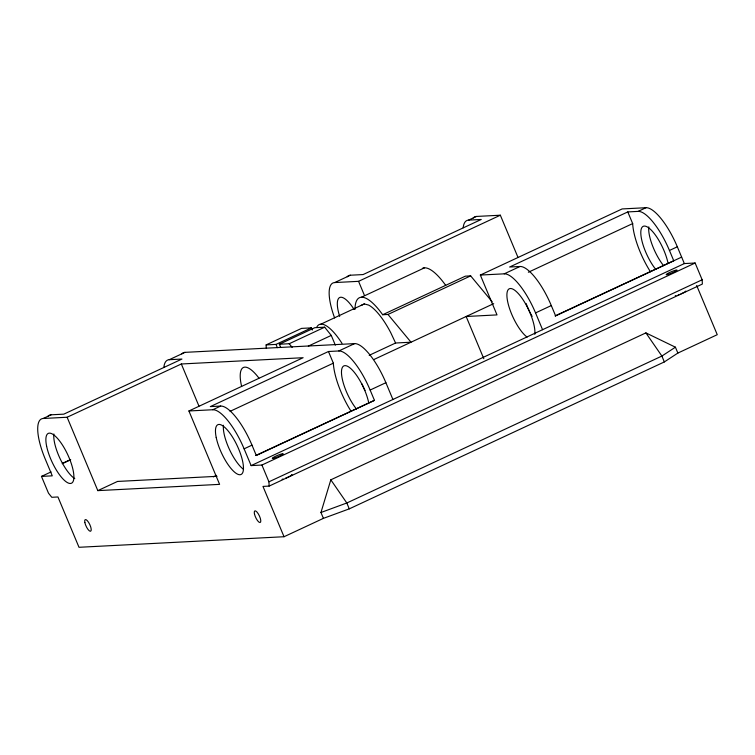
<?xml version="1.0" encoding="UTF-8"?>
<svg xmlns="http://www.w3.org/2000/svg" width="755" height="755" viewBox="0 0 755 755"><rect width="100%" height="100%" fill="white"/><g stroke="black" fill="none" stroke-linecap="round" stroke-linejoin="round"><path stroke-width="1.13" d="M323.414 518.364L320.96 512.494L330.822 479.821L645.893 332.889L675.414 347.187L677.867 353.066L664.343 361.928L349.272 508.861L323.414 518.364L284.031 536.73L79.001 547.29L57.946 496.969L51.784 497.29L48.49 493.175L41.468 476.396L51.076 471.922M675.414 347.187L661.89 356.058L346.819 502.99L320.96 512.494M361.05 305.482L364.278 303.925L368.638 305.086A43.497 13.703 65 0 1 390.769 332.728L395.582 343.015L411.022 342.204L387.966 314.457L382.662 314.731A50.821 16.006 65 0 0 355.02 309.352M41.468 476.396L52.265 475.839L45.243 459.068A43.497 13.703 65 0 1 43.224 418.478L51.104 414.806L63.788 414.155L181.936 359.05L169.252 359.701A43.497 13.703 65 0 0 163.863 367.336M169.252 359.701L185.003 352.358L354.586 343.619A43.497 13.703 65 0 1 385.89 382.7L392.911 399.48M334.635 317.949A43.497 13.703 65 0 1 334.663 282.568L350.414 275.216L363.098 274.565L481.246 219.469L468.572 220.12A43.497 13.703 65 0 0 463.183 227.755M468.572 220.12L476.443 216.449L500.338 215.213L517.949 257.304M67.12 417.251L181.332 363.986L303.123 357.71L188.91 410.975L219.601 484.361L97.82 490.627L67.12 417.251L43.224 418.478M334.663 282.568L358.559 281.332L500.338 215.213M361.466 297.215L424.48 267.836M266.27 348.121L266.109 344.912L301.556 328.387L311.438 327.878L312.353 330.048M266.109 344.912L275.99 344.403L311.438 327.878M320.988 324.112L364.278 303.925M280.709 347.489L279.35 344.233L314.788 327.698L324.678 327.189L331.266 335.418L335.343 345.167M279.35 344.233L289.231 343.723L324.678 327.189M308.333 346.111L331.266 335.418M62.759 463.221L70.206 459.748M62.193 463.693L70.706 459.729M382.662 314.731L465.373 276.16L470.667 275.886L492.232 301.849M387.966 314.457L470.667 275.886M483.804 358.7L466.146 316.496L497.007 314.901L480.34 275.056L622.129 208.937L646.016 207.71A43.497 13.703 65 0 1 677.329 246.791L684.351 263.57L695.138 263.014L702.15 279.784L702.367 284.059L269.148 486.088L262.976 486.409L284.031 536.73M328.472 351.5L210.324 406.605L220.677 406.067A43.497 13.703 65 0 1 251.991 445.148L256.304 455.463L374.452 400.358L370.139 390.052A43.497 13.703 65 0 0 338.825 350.971L328.472 351.5L333.351 363.174A43.497 13.703 65 0 0 351.141 411.381M646.016 207.71L638.145 211.381L627.792 211.919L509.634 267.015L519.997 266.487A43.497 13.703 65 0 1 551.301 305.567L555.614 315.873L681.642 257.106M188.91 410.975L212.797 409.738L220.677 406.067M338.825 350.971L354.586 343.619M480.34 275.056L504.236 273.829L519.997 266.487M230.105 411.324L333.351 363.174M528.358 272.234L632.671 223.584L627.792 211.919M369.195 355.322L395.582 343.015M373.857 359.54L493.713 303.642M97.82 490.627L117.506 481.445L217.044 476.32M212.797 409.738A43.497 13.703 65 0 1 244.11 448.829L251.991 445.148M370.139 390.052L385.89 382.7M504.236 273.829A43.497 13.703 65 0 1 535.55 312.91L551.301 305.567M638.145 211.381A43.497 13.703 65 0 1 669.449 250.462L677.329 246.791M213.316 476.858L216.506 475.376M244.11 448.829L251.122 465.599L684.351 263.57M251.122 465.599L261.919 465.042L695.138 263.014M269.148 486.088L268.931 481.813L702.15 279.784M677.867 353.066L717.25 334.691L696.648 285.447M555.614 315.873L555.114 315.901L673.762 260.777L669.449 250.462M374.452 400.358L255.803 455.491L256.304 455.463M289.231 343.723L292.166 347.375M645.893 332.889L661.89 356.058L664.343 361.928M330.822 479.821L346.819 502.99L349.272 508.861M535.55 312.91L542.562 329.69M358.559 281.332L364.41 295.328M275.99 344.403L277.359 347.668M261.919 465.042L268.931 481.813M181.332 363.986L198.952 406.105M650.461 271.791A43.497 13.703 65 0 1 632.671 223.584M316.656 327.434A43.497 13.703 65 0 1 342.006 343.383M181.785 353.916A43.497 13.703 65 0 1 185.003 352.358M47.876 416.354A43.497 13.703 65 0 1 51.104 414.806M74.764 478.623A27.473 8.654 65 0 1 59.966 458.398A27.473 8.654 65 0 1 53.879 433.983M243.525 469.336A27.473 8.654 65 0 1 229.171 448.838A27.473 8.654 65 0 1 223.452 425.244M356.398 408.936A27.473 8.654 65 0 1 341.637 374.999A27.473 8.654 65 0 1 352.179 369.922A27.473 8.654 65 0 1 368.761 402.972M365.033 390.429A27.473 8.654 65 0 1 361.994 383.936M655.708 269.346A27.473 8.654 65 0 1 640.957 235.409A27.473 8.654 65 0 1 651.49 230.341A27.473 8.654 65 0 1 668.081 263.391M663.588 265.675A27.473 8.654 65 0 1 648.8 226.887M532.143 316.392A27.473 8.654 65 0 1 526.112 303.51M527.084 337.098A27.473 8.654 65 0 1 507.369 300.084A27.473 8.654 65 0 1 520.006 295.545A27.473 8.654 65 0 1 534.795 334.323M347.196 276.774A43.497 13.703 65 0 1 350.414 275.216M473.225 217.997A43.497 13.703 65 0 1 476.443 216.449M339.665 316.354A27.473 8.654 65 0 1 339.684 297.517A27.473 8.654 65 0 1 354.076 309.408M422.413 268.346A50.821 16.006 65 0 1 445.676 285.343M685.823 291.024A5.955 0.717 -22.7 0 1 680.972 293.874M679.538 294.459A5.955 0.717 -22.7 0 1 678.16 294.978M675.933 295.639A5.955 0.717 -22.7 0 1 675.244 295.743M291.562 475.263A5.955 0.717 -22.7 0 1 285.701 478.132M283.097 479.038A5.955 0.717 -22.7 0 1 282.096 479.302M291.647 474.64A5.955 0.717 -22.7 0 1 291.959 474.904M241.619 386.409A36.627 11.542 65 0 1 258.908 378.076M46.612 446.148A27.473 8.654 65 0 0 70.413 483.474A27.473 8.654 65 0 0 62.637 445.318A27.473 8.654 65 0 0 46.612 446.148M216.194 437.409A27.473 8.654 65 0 0 239.986 474.735A27.473 8.654 65 0 0 232.21 436.588A27.473 8.654 65 0 0 216.194 437.409M274.32 458.077A5.955 0.717 -22.7 0 0 283.191 453.934A5.955 0.717 -22.7 0 0 275.754 456.162A5.955 0.717 -22.7 0 0 274.32 458.077M668.156 274.405A5.955 0.717 -22.7 0 0 677.027 270.271A5.955 0.717 -22.7 0 0 669.591 272.498A5.955 0.717 -22.7 0 0 668.156 274.405M84.862 522.573A6.408 2.02 65 0 0 90.411 531.284A6.408 2.02 65 0 0 88.599 522.375A6.408 2.02 65 0 0 84.862 522.573M254.435 513.834A6.408 2.02 65 0 0 259.984 522.545A6.408 2.02 65 0 0 258.172 513.645A6.408 2.02 65 0 0 254.435 513.834"/></g></svg>
